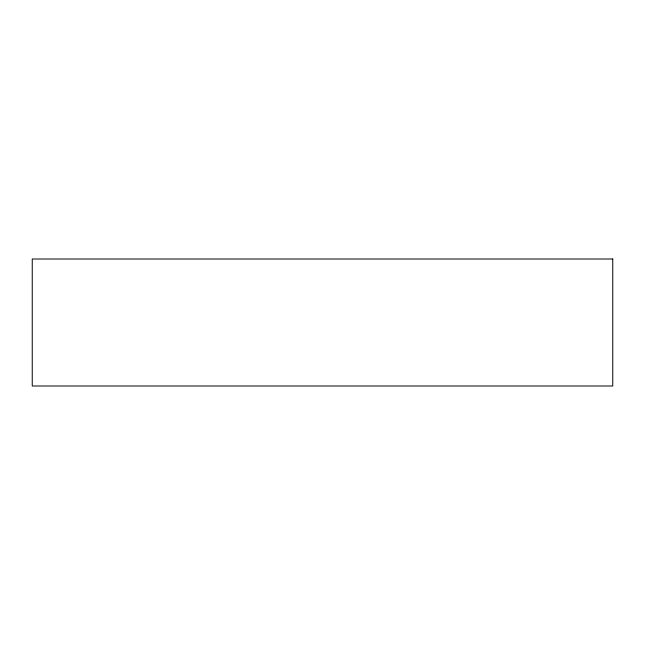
<?xml version="1.0" encoding="UTF-8"?>
<svg xmlns="http://www.w3.org/2000/svg" width="645" height="645" viewBox="0 0 645 645"><rect width="100%" height="100%" fill="white"/><g stroke="black" fill="none" stroke-linecap="round" stroke-linejoin="round"><path stroke-width="0.97" d="M612.75 259.008L32.25 259.008L32.25 385.992L612.75 385.992L612.75 259.008"/></g></svg>
